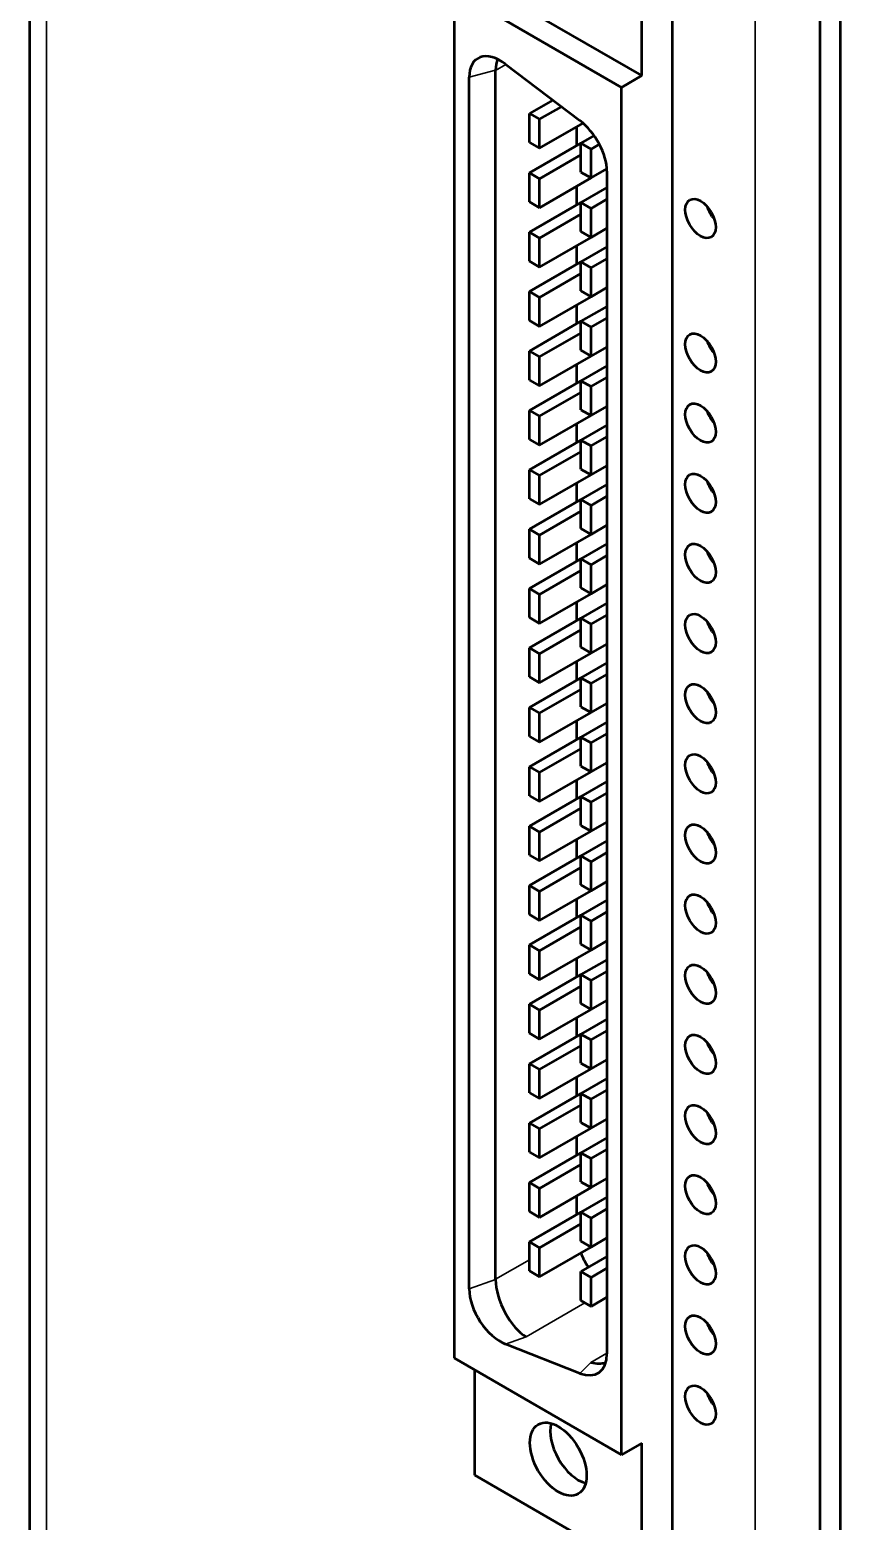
# Model space of a CAD drawing. Header units: millimetres. Extents: x 1550 to 4479, y -401 to 926.
# Drawn here: x 2542.7 to 2571, y 668.2 to 720.3 of the extents above; entities that cross this region are included whole.
import ezdxf

# ---------------------------------------------------------------- set-up
doc = ezdxf.new("R2010")
doc.units = ezdxf.units.MM
doc.header["$LTSCALE"] = 3.5
doc.layers.add('외형선(ISO)', color=7, linetype='Continuous', lineweight=50)
doc.layers.add('좁은 외형선(ISO)', color=7, linetype='Continuous', lineweight=35)

msp = doc.modelspace()

# ---------------------------------------------------------------- linework, layer by layer
at = {"layer": '외형선(ISO)'}
for p, q in [((2542.732, 615.0169), (2542.732, 763.6193)), ((2571.0364, 746.1463), (2571.0364, 600.8099)), ((2570.3293, 731.0411), (2570.3293, 615.7518)), ((2565.1674, 723.3742), (2565.1674, 666.644)), ((2564.1068, 718.6793), (2564.1068, 723.17)), ((2564.1068, 718.6793), (2558.2731, 722.0474)), ((2563.3996, 718.2711), (2557.566, 721.6391)), ((2557.566, 673.8904), (2557.566, 721.6391)), ((2558.9979, 676.6481), (2558.9979, 718.861)), ((2559.352, 719.08), (2561.9456, 717.1082)), ((2563.3996, 718.2711), (2564.1068, 718.6793)), ((2558.0787, 676.3154), (2558.0787, 718.6222)), ((2563.3996, 670.5223), (2563.3996, 718.2711)), ((2560.9988, 717.828), (2560.1858, 717.3586)), ((2560.1858, 717.3586), (2560.5394, 717.1545)), ((2560.1858, 716.3462), (2560.1858, 717.3586)), ((2560.5394, 717.1545), (2561.304, 717.596)), ((2560.5394, 716.1421), (2560.5394, 717.1545)), ((2560.5394, 716.1421), (2562.0561, 717.0177)), ((2561.8263, 716.8851), (2561.8263, 716.2319)), ((2562.4406, 716.5865), (2561.9819, 716.3217)), ((2560.1858, 716.3462), (2560.5394, 716.1421)), ((2561.9819, 716.3217), (2560.1858, 715.2847)), ((2561.9819, 716.3217), (2562.3354, 716.1176)), ((2561.9819, 715.3092), (2561.9819, 716.3217)), ((2562.3354, 716.1176), (2562.6253, 716.2849)), ((2562.3354, 715.1051), (2562.3354, 716.1176)), ((2560.5394, 715.0806), (2561.9819, 715.9134)), ((2560.1858, 715.2847), (2560.5394, 715.0806)), ((2560.1858, 714.2723), (2560.1858, 715.2847)), ((2560.5394, 714.0682), (2562.3354, 715.1051)), ((2560.5394, 714.0682), (2560.5394, 715.0806)), ((2561.9819, 715.3092), (2562.3354, 715.1051)), ((2562.3354, 715.1051), (2562.8845, 715.4221)), ((2562.887, 715.3383), (2562.887, 674.0471)), ((2561.8263, 714.8112), (2561.8263, 714.158)), ((2562.887, 714.7703), (2561.9819, 714.2478)), ((2560.1858, 714.2723), (2560.5394, 714.0682)), ((2561.9819, 714.2478), (2560.1858, 713.2108)), ((2561.9819, 714.2478), (2562.3354, 714.0437)), ((2561.9819, 713.2353), (2561.9819, 714.2478)), ((2562.3354, 714.0437), (2562.887, 714.3621)), ((2562.3354, 713.0312), (2562.3354, 714.0437)), ((2560.5394, 713.0067), (2561.9819, 713.8395)), ((2560.1858, 713.2108), (2560.5394, 713.0067)), ((2560.1858, 712.1984), (2560.1858, 713.2108)), ((2560.5394, 711.9942), (2562.3354, 713.0312)), ((2560.5394, 711.9942), (2560.5394, 713.0067)), ((2561.9819, 713.2353), (2562.3354, 713.0312)), ((2562.3354, 713.0312), (2562.887, 713.3496)), ((2561.8263, 712.7373), (2561.8263, 712.0841)), ((2562.887, 712.6964), (2561.9819, 712.1739)), ((2560.1858, 712.1984), (2560.5394, 711.9942)), ((2561.9819, 712.1739), (2560.1858, 711.1369)), ((2561.9819, 712.1739), (2562.3354, 711.9698)), ((2561.9819, 711.1614), (2561.9819, 712.1739)), ((2562.3354, 711.9698), (2562.887, 712.2882)), ((2562.3354, 710.9573), (2562.3354, 711.9698)), ((2560.5394, 710.9328), (2561.9819, 711.7656)), ((2560.1858, 711.1369), (2560.5394, 710.9328)), ((2560.1858, 710.1245), (2560.1858, 711.1369)), ((2560.5394, 709.9203), (2562.3354, 710.9573)), ((2560.5394, 709.9203), (2560.5394, 710.9328)), ((2561.9819, 711.1614), (2562.3354, 710.9573)), ((2562.3354, 710.9573), (2562.887, 711.2757)), ((2561.8263, 710.6634), (2561.8263, 710.0102)), ((2562.887, 710.6225), (2561.9819, 710.1)), ((2560.1858, 710.1245), (2560.5394, 709.9203)), ((2561.9819, 710.1), (2560.1858, 709.063)), ((2561.9819, 710.1), (2562.3354, 709.8959)), ((2561.9819, 709.0875), (2561.9819, 710.1)), ((2562.3354, 709.8959), (2562.887, 710.2143)), ((2562.3354, 708.8834), (2562.3354, 709.8959)), ((2560.5394, 708.8589), (2561.9819, 709.6917)), ((2560.1858, 709.063), (2560.5394, 708.8589)), ((2560.1858, 708.0506), (2560.1858, 709.063)), ((2560.5394, 707.8464), (2562.3354, 708.8834)), ((2560.5394, 707.8464), (2560.5394, 708.8589)), ((2561.9819, 709.0875), (2562.3354, 708.8834)), ((2562.3354, 708.8834), (2562.887, 709.2018)), ((2561.8263, 708.5895), (2561.8263, 707.9363)), ((2562.887, 708.5486), (2561.9819, 708.0261)), ((2560.1858, 708.0506), (2560.5394, 707.8464)), ((2561.9819, 708.0261), (2560.1858, 706.9891)), ((2561.9819, 708.0261), (2562.3354, 707.822)), ((2561.9819, 707.0136), (2561.9819, 708.0261)), ((2562.3354, 707.822), (2562.887, 708.1404)), ((2562.3354, 706.8095), (2562.3354, 707.822)), ((2560.5394, 706.785), (2561.9819, 707.6178)), ((2560.1858, 706.9891), (2560.5394, 706.785)), ((2560.1858, 705.9767), (2560.1858, 706.9891)), ((2560.5394, 705.7725), (2562.3354, 706.8095)), ((2560.5394, 705.7725), (2560.5394, 706.785)), ((2561.9819, 707.0136), (2562.3354, 706.8095)), ((2562.3354, 706.8095), (2562.887, 707.1279)), ((2561.8263, 706.5156), (2561.8263, 705.8624)), ((2562.887, 706.4747), (2561.9819, 705.9522)), ((2560.1858, 705.9767), (2560.5394, 705.7725)), ((2561.9819, 705.9522), (2560.1858, 704.9152)), ((2561.9819, 705.9522), (2562.3354, 705.7481)), ((2561.9819, 704.9397), (2561.9819, 705.9522)), ((2562.3354, 705.7481), (2562.887, 706.0665)), ((2562.3354, 704.7356), (2562.3354, 705.7481)), ((2560.5394, 704.7111), (2561.9819, 705.5439)), ((2560.1858, 704.9152), (2560.5394, 704.7111)), ((2560.1858, 703.9028), (2560.1858, 704.9152)), ((2560.5394, 703.6986), (2562.3354, 704.7356)), ((2560.5394, 703.6986), (2560.5394, 704.7111)), ((2561.9819, 704.9397), (2562.3354, 704.7356)), ((2562.3354, 704.7356), (2562.887, 705.054)), ((2561.8263, 704.4417), (2561.8263, 703.7885)), ((2562.887, 704.4008), (2561.9819, 703.8783)), ((2560.1858, 703.9028), (2560.5394, 703.6986)), ((2561.9819, 703.8783), (2560.1858, 702.8413)), ((2561.9819, 703.8783), (2562.3354, 703.6741)), ((2561.9819, 702.8658), (2561.9819, 703.8783)), ((2562.3354, 703.6741), (2562.887, 703.9926)), ((2562.3354, 702.6617), (2562.3354, 703.6741)), ((2560.5394, 702.6372), (2561.9819, 703.47)), ((2560.1858, 702.8413), (2560.5394, 702.6372)), ((2560.1858, 701.8289), (2560.1858, 702.8413)), ((2560.5394, 701.6247), (2562.3354, 702.6617)), ((2560.5394, 701.6247), (2560.5394, 702.6372)), ((2561.9819, 702.8658), (2562.3354, 702.6617)), ((2562.3354, 702.6617), (2562.887, 702.9801)), ((2561.8263, 702.3678), (2561.8263, 701.7146)), ((2562.887, 702.3269), (2561.9819, 701.8044)), ((2560.1858, 701.8289), (2560.5394, 701.6247)), ((2561.9819, 701.8044), (2560.1858, 700.7674)), ((2561.9819, 701.8044), (2562.3354, 701.6002)), ((2561.9819, 700.7919), (2561.9819, 701.8044)), ((2562.3354, 701.6002), (2562.887, 701.9187)), ((2562.3354, 700.5878), (2562.3354, 701.6002)), ((2560.5394, 700.5633), (2561.9819, 701.3961)), ((2560.1858, 700.7674), (2560.5394, 700.5633)), ((2560.1858, 699.755), (2560.1858, 700.7674)), ((2560.5394, 699.5508), (2562.3354, 700.5878)), ((2560.5394, 699.5508), (2560.5394, 700.5633)), ((2561.9819, 700.7919), (2562.3354, 700.5878)), ((2562.3354, 700.5878), (2562.887, 700.9062)), ((2561.8263, 700.2939), (2561.8263, 699.6407)), ((2562.887, 700.253), (2561.9819, 699.7305)), ((2560.1858, 699.755), (2560.5394, 699.5508)), ((2561.9819, 699.7305), (2560.1858, 698.6935)), ((2561.9819, 699.7305), (2562.3354, 699.5263)), ((2561.9819, 698.718), (2561.9819, 699.7305)), ((2562.3354, 699.5263), (2562.887, 699.8448)), ((2562.3354, 698.5139), (2562.3354, 699.5263)), ((2560.5394, 698.4894), (2561.9819, 699.3222)), ((2560.1858, 698.6935), (2560.5394, 698.4894)), ((2560.1858, 697.6811), (2560.1858, 698.6935)), ((2560.5394, 697.4769), (2562.3354, 698.5139)), ((2560.5394, 697.4769), (2560.5394, 698.4894)), ((2561.9819, 698.718), (2562.3354, 698.5139)), ((2562.3354, 698.5139), (2562.887, 698.8323)), ((2561.8263, 698.22), (2561.8263, 697.5668)), ((2562.887, 698.1791), (2561.9819, 697.6566)), ((2560.1858, 697.6811), (2560.5394, 697.4769)), ((2561.9819, 697.6566), (2560.1858, 696.6196)), ((2561.9819, 697.6566), (2562.3354, 697.4524)), ((2561.9819, 696.6441), (2561.9819, 697.6566)), ((2562.3354, 697.4524), (2562.887, 697.7709)), ((2562.3354, 696.44), (2562.3354, 697.4524)), ((2560.5394, 696.4155), (2561.9819, 697.2483)), ((2560.1858, 696.6196), (2560.5394, 696.4155)), ((2560.1858, 695.6072), (2560.1858, 696.6196)), ((2560.5394, 695.403), (2562.3354, 696.44)), ((2560.5394, 695.403), (2560.5394, 696.4155)), ((2561.9819, 696.6441), (2562.3354, 696.44)), ((2562.3354, 696.44), (2562.887, 696.7584)), ((2561.8263, 696.1461), (2561.8263, 695.4929)), ((2562.887, 696.1052), (2561.9819, 695.5827)), ((2560.1858, 695.6072), (2560.5394, 695.403)), ((2561.9819, 695.5827), (2560.1858, 694.5457)), ((2561.9819, 695.5827), (2562.3354, 695.3785)), ((2561.9819, 694.5702), (2561.9819, 695.5827)), ((2562.3354, 695.3785), (2562.887, 695.697)), ((2562.3354, 694.3661), (2562.3354, 695.3785)), ((2560.5394, 694.3416), (2561.9819, 695.1744)), ((2560.1858, 694.5457), (2560.5394, 694.3416)), ((2560.1858, 693.5333), (2560.1858, 694.5457)), ((2560.5394, 693.3291), (2562.3354, 694.3661)), ((2560.5394, 693.3291), (2560.5394, 694.3416)), ((2561.9819, 694.5702), (2562.3354, 694.3661)), ((2562.3354, 694.3661), (2562.887, 694.6845)), ((2561.8263, 694.0721), (2561.8263, 693.419)), ((2562.887, 694.0313), (2561.9819, 693.5088)), ((2560.1858, 693.5333), (2560.5394, 693.3291)), ((2561.9819, 693.5088), (2560.1858, 692.4718)), ((2561.9819, 693.5088), (2562.3354, 693.3046)), ((2561.9819, 692.4963), (2561.9819, 693.5088)), ((2562.3354, 693.3046), (2562.887, 693.6231)), ((2562.3354, 692.2922), (2562.3354, 693.3046)), ((2560.5394, 692.2677), (2561.9819, 693.1005)), ((2560.1858, 692.4718), (2560.5394, 692.2677)), ((2560.1858, 691.4594), (2560.1858, 692.4718)), ((2560.5394, 691.2552), (2562.3354, 692.2922)), ((2560.5394, 691.2552), (2560.5394, 692.2677)), ((2561.9819, 692.4963), (2562.3354, 692.2922)), ((2562.3354, 692.2922), (2562.887, 692.6106)), ((2561.8263, 691.9982), (2561.8263, 691.3451)), ((2562.887, 691.9574), (2561.9819, 691.4349)), ((2560.1858, 691.4594), (2560.5394, 691.2552)), ((2561.9819, 691.4349), (2560.1858, 690.3979)), ((2561.9819, 691.4349), (2562.3354, 691.2307)), ((2561.9819, 690.4224), (2561.9819, 691.4349)), ((2562.3354, 691.2307), (2562.887, 691.5492)), ((2562.3354, 690.2183), (2562.3354, 691.2307)), ((2560.5394, 690.1938), (2561.9819, 691.0266)), ((2560.1858, 690.3979), (2560.5394, 690.1938)), ((2560.1858, 689.3855), (2560.1858, 690.3979)), ((2560.5394, 689.1813), (2562.3354, 690.2183)), ((2560.5394, 689.1813), (2560.5394, 690.1938)), ((2561.9819, 690.4224), (2562.3354, 690.2183)), ((2562.3354, 690.2183), (2562.887, 690.5367)), ((2561.8263, 689.9243), (2561.8263, 689.2711)), ((2562.887, 689.8835), (2561.9819, 689.361)), ((2560.1858, 689.3855), (2560.5394, 689.1813)), ((2561.9819, 689.361), (2560.1858, 688.324)), ((2561.9819, 689.361), (2562.3354, 689.1568)), ((2561.9819, 688.3485), (2561.9819, 689.361)), ((2562.3354, 689.1568), (2562.887, 689.4753)), ((2562.3354, 688.1444), (2562.3354, 689.1568)), ((2560.5394, 688.1199), (2561.9819, 688.9527)), ((2562.3354, 688.1444), (2562.887, 688.4628)), ((2560.1858, 688.324), (2560.5394, 688.1199)), ((2560.1858, 687.3116), (2560.1858, 688.324)), ((2560.5394, 687.1074), (2562.3354, 688.1444)), ((2560.5394, 687.1074), (2560.5394, 688.1199)), ((2561.9819, 688.3485), (2562.3354, 688.1444)), ((2561.8263, 687.8504), (2561.8263, 687.1972)), ((2562.887, 687.8096), (2561.9819, 687.2871)), ((2560.1858, 687.3116), (2560.5394, 687.1074)), ((2561.9819, 687.2871), (2560.1858, 686.2501)), ((2561.9819, 687.2871), (2562.3354, 687.0829)), ((2561.9819, 686.2746), (2561.9819, 687.2871)), ((2562.3354, 687.0829), (2562.887, 687.4014)), ((2562.3354, 686.0705), (2562.3354, 687.0829)), ((2560.5394, 686.046), (2561.9819, 686.8788)), ((2562.3354, 686.0705), (2562.887, 686.3889)), ((2560.1858, 686.2501), (2560.5394, 686.046)), ((2560.1858, 685.2377), (2560.1858, 686.2501)), ((2560.5394, 685.0335), (2562.3354, 686.0705)), ((2560.5394, 685.0335), (2560.5394, 686.046)), ((2561.9819, 686.2746), (2562.3354, 686.0705)), ((2561.8263, 685.7765), (2561.8263, 685.1233)), ((2562.887, 685.7357), (2561.9819, 685.2132)), ((2560.1858, 685.2377), (2560.5394, 685.0335)), ((2561.9819, 685.2132), (2560.1858, 684.1762)), ((2561.9819, 685.2132), (2562.3354, 685.009)), ((2561.9819, 684.2007), (2561.9819, 685.2132)), ((2562.3354, 685.009), (2562.887, 685.3275)), ((2562.3354, 683.9966), (2562.3354, 685.009)), ((2560.5394, 683.9721), (2561.9819, 684.8049)), ((2562.3354, 683.9966), (2562.887, 684.315)), ((2560.1858, 684.1762), (2560.5394, 683.9721)), ((2560.1858, 683.1638), (2560.1858, 684.1762)), ((2560.5394, 682.9596), (2562.3354, 683.9966)), ((2560.5394, 682.9596), (2560.5394, 683.9721)), ((2561.9819, 684.2007), (2562.3354, 683.9966)), ((2561.8263, 683.7026), (2561.8263, 683.0494)), ((2562.887, 683.6618), (2561.9819, 683.1393)), ((2562.3354, 682.9351), (2562.887, 683.2536)), ((2560.1858, 683.1638), (2560.5394, 682.9596)), ((2561.9819, 683.1393), (2560.1858, 682.1023)), ((2560.5394, 681.8982), (2561.9819, 682.731)), ((2561.9819, 683.1393), (2562.3354, 682.9351)), ((2561.9819, 682.1268), (2561.9819, 683.1393)), ((2562.3354, 681.9227), (2562.3354, 682.9351)), ((2562.3354, 681.9227), (2562.887, 682.2411)), ((2560.1858, 682.1023), (2560.5394, 681.8982)), ((2560.1858, 681.0899), (2560.1858, 682.1023)), ((2560.5394, 680.8857), (2562.3354, 681.9227)), ((2560.5394, 680.8857), (2560.5394, 681.8982)), ((2561.9819, 682.1268), (2562.3354, 681.9227)), ((2561.8263, 681.6287), (2561.8263, 680.9755)), ((2562.887, 681.5879), (2561.9819, 681.0654)), ((2562.3354, 680.8612), (2562.887, 681.1797)), ((2560.1858, 681.0899), (2560.5394, 680.8857)), ((2561.9819, 681.0654), (2560.1858, 680.0284)), ((2560.5394, 679.8243), (2561.9819, 680.6571)), ((2561.9819, 681.0654), (2562.3354, 680.8612)), ((2561.9819, 680.0529), (2561.9819, 681.0654)), ((2562.3354, 679.8488), (2562.3354, 680.8612)), ((2562.3354, 679.8488), (2562.887, 680.1672)), ((2560.1858, 680.0284), (2560.5394, 679.8243)), ((2560.1858, 679.016), (2560.1858, 680.0284)), ((2560.5394, 678.8118), (2562.3354, 679.8488)), ((2560.5394, 678.8118), (2560.5394, 679.8243)), ((2561.9819, 680.0529), (2562.3354, 679.8488)), ((2561.8263, 679.5548), (2561.8263, 678.9016)), ((2562.887, 679.514), (2561.9819, 678.9915)), ((2562.3354, 678.7873), (2562.887, 679.1058)), ((2560.1858, 679.016), (2560.5394, 678.8118)), ((2561.9819, 678.9915), (2560.1858, 677.9545)), ((2560.5394, 677.7504), (2561.9819, 678.5832)), ((2561.9819, 678.9915), (2562.3354, 678.7873)), ((2561.9819, 677.979), (2561.9819, 678.9915)), ((2562.3354, 677.7749), (2562.3354, 678.7873)), ((2562.3354, 677.7749), (2562.887, 678.0933)), ((2560.1858, 677.9545), (2560.5394, 677.7504)), ((2560.1858, 676.9421), (2560.1858, 677.9545)), ((2560.5394, 676.7379), (2562.3354, 677.7749)), ((2560.5394, 676.7379), (2560.5394, 677.7504)), ((2561.9819, 677.979), (2562.3354, 677.7749)), ((2562.887, 677.4401), (2561.9819, 676.9176)), ((2562.3354, 676.7134), (2562.887, 677.0319)), ((2560.1858, 676.9421), (2560.5394, 676.7379)), ((2561.9819, 675.9051), (2561.9819, 676.9176)), ((2561.9819, 676.9176), (2562.3354, 676.7134)), ((2562.3354, 675.701), (2562.3354, 676.7134)), ((2562.3354, 675.701), (2562.887, 676.0194)), ((2561.9819, 675.9051), (2562.3354, 675.701)), ((2563.3996, 670.5223), (2557.566, 673.8904)), ((2561.9456, 673.3642), (2559.352, 674.3873)), ((2558.2731, 669.8079), (2558.2731, 673.4821)), ((2564.1068, 670.9306), (2563.3996, 670.5223)), ((2564.1068, 666.4399), (2564.1068, 670.9306)), ((2564.1068, 666.4399), (2558.2731, 669.8079))]:
    msp.add_line(p, q, dxfattribs=at)
for centre, major_axis, ratio, start_param, end_param in [((2559.186, 717.9661), (-0.8194, 1.3101), 0.5685555, 5.2998007, 7.0210004), ((2559.9029, 718.1587), (-0.5782, 1.3945), 0.4996356, 0.4868564, 0.844234), ((2561.7796, 715.9944), (0.8194, -1.3101), 0.5685555, 0.7378151, 2.158208), ((2566.8645, 714.0988), (0.375, -0.6495), 0.5773503, 4.3725521, 5.0522259), ((2566.8645, 709.4039), (0.375, -0.6495), 0.5773503, 4.3725521, 5.0522259), ((2566.8645, 706.9544), (0.375, -0.6495), 0.5773503, 4.3725521, 5.0522259), ((2566.8645, 704.5049), (0.375, -0.6495), 0.5773503, 4.3725521, 5.0522259), ((2566.8645, 702.0554), (0.375, -0.6495), 0.5773503, 4.3725521, 5.0522259), ((2566.8645, 699.606), (0.375, -0.6495), 0.5773503, 4.3725521, 5.0522259), ((2566.8645, 697.1565), (0.375, -0.6495), 0.5773503, 4.3725521, 5.0522259), ((2566.8645, 694.707), (0.375, -0.6495), 0.5773503, 4.3725521, 5.0522259), ((2566.8645, 692.2575), (0.375, -0.6495), 0.5773503, 4.3725521, 5.0522259), ((2566.8645, 689.808), (0.375, -0.6495), 0.5773503, 4.3725521, 5.0522259), ((2566.8645, 687.3585), (0.375, -0.6495), 0.5773503, 4.3725521, 5.0522259), ((2566.8645, 684.909), (0.375, -0.6495), 0.5773503, 4.3725521, 5.0522259), ((2566.8645, 682.4595), (0.375, -0.6495), 0.5773503, 4.3725521, 5.0522259), ((2566.8645, 680.01), (0.375, -0.6495), 0.5773503, 4.3725521, 5.0522259), ((2562.887, 677.6687), (0.75, -1.299), 0.5773503, 4.4647348, 4.8447686), ((2566.8645, 677.5605), (0.375, -0.6495), 0.5773503, 4.3725521, 5.0522259), ((2559.9029, 675.9459), (-0.6294, 1.367), 0.4761101, 0.8360149, 2.5572146), ((2559.186, 675.6927), (-0.8109, 1.2909), 0.584222, 0.7491764, 2.4703762), ((2566.8645, 675.1111), (0.375, -0.6495), 0.5773503, 4.3725521, 5.0522259), ((2561.7796, 674.6697), (0.8109, -1.2909), 0.584222, 5.6119688, 7.0323617), ((2562.1656, 675.0533), (-0.9155, 1.1969), 0.6692511, 2.4264357, 2.883097), ((2566.8645, 672.6616), (0.375, -0.6495), 0.5773503, 4.3725521, 5.0522259), ((2561.897, 670.7775), (0.7, -1.2124), 0.5773503, 3.671063, 5.753715)]:
    msp.add_ellipse(centre, major_axis=major_axis, ratio=ratio, start_param=start_param, end_param=end_param, dxfattribs=at)
for centre, major_axis in [((2566.1574, 713.6905), (-0.375, 0.6495)), ((2566.1574, 708.9957), (-0.375, 0.6495)), ((2566.1574, 706.5462), (-0.375, 0.6495)), ((2566.1574, 704.0967), (-0.375, 0.6495)), ((2566.1574, 701.6472), (-0.375, 0.6495)), ((2566.1574, 699.1977), (-0.375, 0.6495)), ((2566.1574, 696.7482), (-0.375, 0.6495)), ((2566.1574, 694.2987), (-0.375, 0.6495)), ((2566.1574, 691.8492), (-0.375, 0.6495)), ((2566.1574, 689.3997), (-0.375, 0.6495)), ((2566.1574, 686.9503), (-0.375, 0.6495)), ((2566.1574, 684.5008), (-0.375, 0.6495)), ((2566.1574, 682.0513), (-0.375, 0.6495)), ((2566.1574, 679.6018), (-0.375, 0.6495)), ((2566.1574, 677.1523), (-0.375, 0.6495)), ((2566.1574, 674.7028), (-0.375, 0.6495)), ((2566.1574, 672.2533), (-0.375, 0.6495)), ((2561.1899, 670.3693), (-0.7, 1.2124))]:
    msp.add_ellipse(centre, major_axis=major_axis, ratio=0.5773503, dxfattribs=at)
for points in [[(2558.9979, 718.861), (2558.9979, 718.8637), (2558.9979, 718.8664), (2558.998, 718.8692)], [(2558.998, 676.64), (2558.9979, 676.6427), (2558.9979, 676.6454), (2558.9979, 676.6481)]]:
    msp.add_open_spline(points, degree=3, dxfattribs=at)
at = {"layer": '좁은 외형선(ISO)'}
for p, q in [((2543.3178, 762.8028), (2543.3178, 614.2004)), ((2568.0665, 616.2498), (2568.0665, 732.176)), ((2558.0787, 718.6222), (2558.998, 718.8692)), ((2558.9979, 718.861), (2559.3629, 719.0717)), ((2558.9979, 676.6481), (2560.1858, 677.334)), ((2558.998, 676.64), (2558.0787, 676.3154)), ((2560.0688, 674.6404), (2562.1206, 675.825)), ((2560.0688, 674.6404), (2559.352, 674.3873)), ((2562.3316, 673.7478), (2562.887, 674.0685)), ((2561.9456, 673.3642), (2562.3316, 673.7478))]:
    msp.add_line(p, q, dxfattribs=at)

doc.saveas('drawing.dxf')
